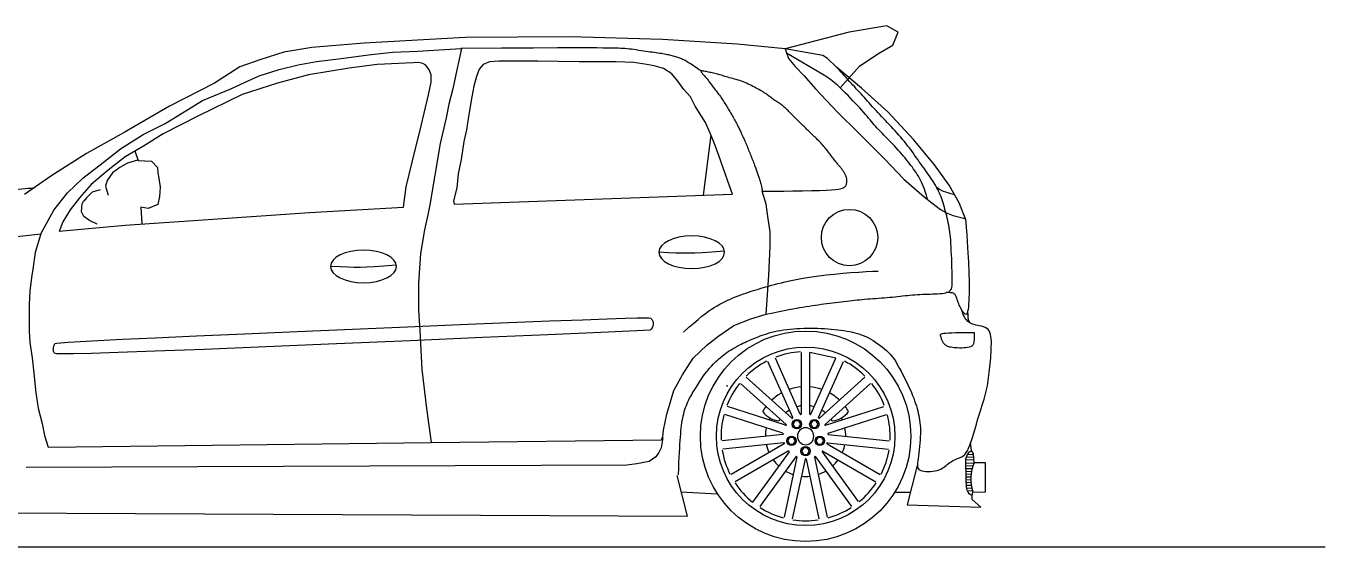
# Model space of a CAD drawing. Header units: millimetres. Extents: x 28710 to 33662, y 6721 to 8044.
# Drawn here: x 30364 to 33662, y 6721 to 8044 of the extents above; entities that cross this region are included whole.
import ezdxf

# ---------------------------------------------------------------- set-up
doc = ezdxf.new("R2010")
doc.units = ezdxf.units.MM
doc.layers.add('206', color=7, linetype='Continuous')

msp = doc.modelspace()

# ---------------------------------------------------------------- linework, layer by layer
for p, q in [((32454, 8028.6), (32291.3, 7986.3)), ((32549.3, 8044.1), (32454, 8028.6)), ((32578.2, 8028.6), (32549.3, 8044.1)), ((32564.9, 7995.4), (32578.2, 8028.6)), ((32527.2, 7973.2), (32564.9, 7995.4)), ((32564.9, 7995.4), (32564.9, 7995.4)), ((32480.6, 7942.2), (32527.2, 7973.2)), ((32431.5, 7887), (32480.6, 7942.2)), ((32626.8, 6928.3), (32601.3, 6828)), ((32750.4, 6942.3), (32770.9, 6943.1)), ((32750.5, 6934.3), (32771.7, 6935.2)), ((32750.6, 6927.3), (32768.8, 6928)), ((32751.8, 6949.4), (32770.2, 6950.1)), ((32754.3, 6956.5), (32769.5, 6957.2)), ((32800, 6935.2), (32771.7, 6935.2)), ((32800, 6860.9), (32800, 6935.2)), ((32043.9, 6799.9), (32017.6, 6902.4)), ((32750.7, 6920.2), (32766.6, 6920.9)), ((32750.8, 6913.2), (32764.9, 6913.8)), ((32750.9, 6906.1), (32763.7, 6906.7)), ((32751.1, 6899.1), (32763, 6899.6)), ((32569.8, 6860.4), (32609.6, 6860.7)), ((32751.2, 6892.1), (32762.9, 6892.5)), ((32751.5, 6885), (32763.2, 6885.5)), ((32751.8, 6878), (32764, 6878.5)), ((32752.5, 6871), (32765.3, 6871.5)), ((32754.5, 6864), (32769.1, 6864.6)), ((32768.2, 6860.8), (32800, 6860.9)), ((32601.3, 6828), (32788.5, 6822.2)), ((32788.5, 6822.2), (32766.2, 6841.6)), ((30276.6, 6807.7), (32043.9, 6799.9))]:
    msp.add_line(p, q)
at = {"color": 7}
for p, q in [((32310.6, 7050.1), (32247.3, 7192.1)), ((32330, 7058.8), (32266.8, 7200.7)), ((32332.8, 7059.3), (32332.8, 7214.8)), ((32354.1, 7059.3), (32354.1, 7214.8)), ((32420.1, 7200.7), (32354.1, 7214.8)), ((32356.8, 7058.8), (32420.1, 7200.7)), ((32376.3, 7050.1), (32439.5, 7192.1)), ((32294, 7032.6), (32178.5, 7136.6)), ((32308.3, 7048.4), (32192.8, 7152.4)), ((32378.6, 7048.4), (32494.1, 7152.4)), ((32392.9, 7032.6), (32508.3, 7136.6)), ((32292.6, 7030.2), (32144.8, 7078.2)), ((32394.3, 7030.2), (32542.1, 7078.2)), ((32286, 7009.9), (32138.2, 7057.9)), ((32400.8, 7009.9), (32548.7, 7057.9)), ((32436.6, 7043.9), (32434.2, 7048.7)), ((32285.7, 7007.1), (32131.2, 6990.9)), ((32401.1, 7007.1), (32555.7, 6990.9)), ((32288, 6985.9), (32133.4, 6969.7)), ((32288.8, 6983.2), (32154.2, 6905.5)), ((32299.5, 6964.8), (32164.9, 6887.1)), ((32301.4, 6962.7), (32208.8, 6835.2)), ((32385.5, 6962.7), (32476.9, 6837)), ((32387.4, 6964.8), (32522, 6887.1)), ((32398, 6983.2), (32532.6, 6905.5)), ((32398.9, 6985.9), (32553.5, 6969.7)), ((32318.6, 6950.2), (32227.3, 6824.4)), ((32321.2, 6949), (32288.9, 6797)), ((32342, 6944.6), (32309.7, 6792.6)), ((32344.8, 6944.6), (32377.2, 6792.6)), ((32365.7, 6949), (32398, 6797)), ((32368.3, 6950.2), (32459.6, 6824.4)), ((33662.2, 6721.2), (28710.2, 6721.2))]:
    msp.add_line(p, q, dxfattribs=at)
for points in [[(32291.2, 7986.4), (32170, 7998.3), (31980, 8009.9), (31745.9, 8016.9), (31479.4, 8014.5), (31222.2, 8000.6), (31090.1, 7989.1), (31018.3, 7977.5), (30960.4, 7959), (30907.1, 7940.4), (30842.2, 7898.7), (30728.7, 7840.8), (30612.8, 7773.7), (30517.8, 7720.4), (30427.4, 7662.5), (30360.2, 7616.1)], [(30218.9, 7495.7), (30401.9, 7516.5), (30434.4, 7576.8), (30469.1, 7620.8), (30508.5, 7657.8), (30559.5, 7697.2), (30603.5, 7732), (30661.5, 7769), (30717.1, 7796.8), (30758.8, 7822.3), (30812.1, 7854.7), (30883.9, 7884.8), (30918.7, 7901), (30955.7, 7917.3), (31006.7, 7933.5), (31055.4, 7945.1), (31101.7, 7954.3), (31164.3, 7961.3), (31233.8, 7970.5), (31294.1, 7977.5), (31358.9, 7979.8), (31467.8, 7986.8)], [(31469.4, 7986.8), (31458.2, 7932.8), (31447.9, 7884.8), (31437.6, 7845.4), (31430.8, 7811.1), (31415.3, 7746), (31389.6, 7590), (31384.5, 7564.3), (31375.9, 7526.6), (31365.6, 7466.7), (31360.5, 7391.2), (31360.5, 7322.7), (31363.9, 7271.3), (31369.1, 7171.9), (31381.1, 7072.5), (31393.1, 6986.8), (31977.7, 6993.7), (31981.1, 7002.2), (31982.8, 7017.7), (31991.4, 7058.8), (32008.5, 7118.8), (32030.8, 7158.2), (32058.3, 7201), (32092.5, 7233.6), (32123.4, 7257.6), (32161.1, 7283.3), (32204, 7300.4), (32243.4, 7312.4), (32250.3, 7411.8), (32253.7, 7483.8), (32253.7, 7521.5), (32248.6, 7554.1), (32243.4, 7591.8), (32233.1, 7624.3)], [(32078.3, 7929.6), (32076.2, 7931.1), (32073.3, 7933), (32069.9, 7935.3), (32066.2, 7937.9), (32062.1, 7940.6), (32058, 7943.4), (32053.9, 7946.1), (32050, 7948.6), (32046.4, 7950.9), (32043.1, 7952.9), (32040.1, 7954.7), (32037.2, 7956.3), (32034.5, 7957.8), (32031.9, 7959.1), (32029.4, 7960.3), (32026.8, 7961.4), (32024.2, 7962.4), (32021.6, 7963.4), (32018.9, 7964.3), (32016.1, 7965.2), (32013.3, 7966.1), (32010.4, 7966.9), (32007.5, 7967.7), (32004.5, 7968.5), (32001.5, 7969.2), (31998.4, 7969.9), (31995.2, 7970.6), (31991.9, 7971.3), (31988.5, 7972), (31984.9, 7972.6), (31981.1, 7973.3), (31977.1, 7973.9), (31972.9, 7974.6), (31968.5, 7975.2), (31963.9, 7975.9), (31959.1, 7976.6), (31954.1, 7977.3), (31948.8, 7978), (31943.4, 7978.8), (31937.7, 7979.6), (31931.8, 7980.5), (31925.8, 7981.4), (31919.6, 7982.3), (31913.5, 7983.2), (31907.4, 7984.1), (31901.4, 7984.9), (31895.6, 7985.6), (31890, 7986.2), (31884.6, 7986.7), (31879.4, 7987), (31874, 7987.3), (31868.4, 7987.5), (31862.2, 7987.7), (31855.4, 7987.8), (31847.7, 7987.9), (31839, 7988.1), (31828.4, 7988.2), (31813.7, 7988.4), (31791.6, 7988.5), (31759.3, 7988.5), (31713.8, 7988.4), (31652.1, 7988.1), (31571.1, 7987.6), (31467.8, 7986.8)], [(32291.2, 7986.4), (32300, 7961.9), (32317.1, 7941.4), (32339.4, 7917.4), (32368.6, 7884.8), (32396, 7855.7), (32425.1, 7824.8), (32476.6, 7773.4), (32543.4, 7706.6), (32593.2, 7655.2), (32644.6, 7610.6), (32663.5, 7595.2), (32685.7, 7578), (32701.2, 7569.5), (32718.3, 7562.6), (32744, 7555.8), (32749.2, 7554.1), (32733.7, 7595.2), (32708, 7639.7), (32670.3, 7691.2), (32617.2, 7756.3), (32552, 7826.5), (32485.2, 7886.5), (32421.7, 7939.6), (32399.4, 7961.9), (32387.4, 7968.8), (32291.3, 7986.3)], [(32291.3, 7986.3), (32300, 7961.9), (32317.1, 7941.4), (32339.4, 7917.4), (32368.6, 7884.8), (32396, 7855.7), (32425.1, 7824.8), (32476.6, 7773.4), (32543.4, 7706.6), (32593.2, 7655.2), (32644.6, 7610.6), (32663.5, 7595.2), (32685.7, 7578), (32699.6, 7570.4)], [(32421.7, 7939.6), (32399.4, 7961.9), (32387.4, 7968.8), (32291.3, 7986.3)], [(30448, 7523.5), (30616.1, 7538.4), (30850.6, 7554.7), (31083.8, 7570.9), (31322.4, 7584.5), (31329.2, 7636), (31344.1, 7698.3), (31367.1, 7790.4), (31386.1, 7869), (31392.9, 7901.6), (31392.9, 7920.5), (31387.4, 7932.7), (31379.3, 7944.9), (31371.2, 7949), (31361.7, 7951.7), (31346.8, 7950.3), (31256, 7946.3), (31184.1, 7936.8), (31081.1, 7920.5), (31002.5, 7898.8), (30913, 7870.4), (30801.8, 7816.2), (30712.4, 7770.1), (30662.2, 7738.9), (30616.1, 7711.8), (30572.7, 7678), (30529.4, 7641.4), (30499.5, 7607.5), (30476.5, 7577.7), (30457.5, 7546.5), (30448, 7522.1)], [(32653.1, 7603.6), (32652.5, 7605.9), (32651.5, 7609.2), (32650.3, 7613.5), (32648.7, 7618.6), (32646.9, 7624.1), (32644.9, 7630), (32642.7, 7636), (32640.4, 7641.8), (32637.9, 7647.3), (32635.3, 7652.6), (32632.7, 7657.7), (32629.9, 7662.5), (32627, 7667.2), (32624, 7671.8), (32620.9, 7676.4), (32617.7, 7680.9), (32614.4, 7685.5), (32611, 7690.1), (32607.5, 7694.7), (32603.8, 7699.4), (32600, 7704.2), (32596, 7709), (32591.9, 7713.9), (32587.6, 7719), (32583.1, 7724.1), (32578.4, 7729.2), (32573.7, 7734.4), (32568.9, 7739.5), (32564.2, 7744.6), (32559.5, 7749.5), (32554.9, 7754.2), (32550.5, 7758.8), (32546.3, 7763.1), (32542.4, 7767.1), (32538.6, 7771), (32534.9, 7774.8), (32531.3, 7778.5), (32527.9, 7782.2), (32524.5, 7785.8), (32521.1, 7789.6), (32517.7, 7793.4), (32514.3, 7797.3), (32510.8, 7801.4), (32507.2, 7805.7), (32503.4, 7810.1), (32499.4, 7814.8), (32495.1, 7819.7), (32490.6, 7824.9), (32485.8, 7830.3), (32480.7, 7836), (32475.3, 7842), (32469.6, 7848.1), (32463.7, 7854.4), (32457.6, 7860.8), (32451.3, 7867.3), (32444.9, 7873.8), (32438.3, 7880.4), (32431.5, 7887), (32424.2, 7893.6), (32416.3, 7900.3), (32407.6, 7907), (32398.1, 7913.8), (32387.5, 7920.7), (32295.3, 7975)], [(32653.1, 7603.6), (32652.5, 7605.9), (32651.5, 7609.2), (32650.3, 7613.5), (32648.7, 7618.6), (32646.9, 7624.1), (32644.9, 7630), (32642.7, 7636), (32640.4, 7641.8), (32637.9, 7647.3), (32635.3, 7652.6), (32632.7, 7657.7), (32629.9, 7662.5), (32627, 7667.2), (32624, 7671.8), (32620.9, 7676.4), (32617.7, 7680.9), (32614.4, 7685.5), (32611, 7690.1), (32607.5, 7694.7), (32603.8, 7699.4), (32600, 7704.2), (32596, 7709), (32591.9, 7713.9), (32587.6, 7719), (32583.1, 7724.1), (32578.4, 7729.2), (32573.7, 7734.4), (32568.9, 7739.5), (32564.2, 7744.6), (32559.5, 7749.5), (32554.9, 7754.2), (32550.5, 7758.8), (32546.3, 7763.1), (32542.4, 7767.1), (32538.6, 7771), (32534.9, 7774.8), (32531.3, 7778.5), (32527.9, 7782.2), (32524.5, 7785.8), (32521.1, 7789.6), (32517.7, 7793.4), (32514.3, 7797.3), (32510.8, 7801.4), (32507.2, 7805.7), (32503.4, 7810.1), (32499.4, 7814.8), (32495.1, 7819.7), (32490.6, 7824.9), (32485.8, 7830.3), (32480.7, 7836), (32475.3, 7842), (32469.6, 7848.1), (32463.7, 7854.4), (32457.6, 7860.8), (32451.3, 7867.3), (32444.9, 7873.8), (32438.3, 7880.4), (32431.5, 7887), (32424.2, 7893.6), (32416.3, 7900.3), (32407.6, 7907), (32398.1, 7913.8), (32387.5, 7920.7), (32295.3, 7975)], [(32233.1, 7624.3), (32237.9, 7624.3), (32249.6, 7624.5), (32266.9, 7624.7), (32288, 7624.9), (32311.4, 7625.3), (32335.5, 7625.7), (32358.6, 7626.2), (32379.1, 7626.7), (32395.9, 7627.4), (32409, 7628), (32419, 7628.8), (32426.3, 7629.5), (32431.4, 7630.4), (32434.9, 7631.2), (32437.2, 7632), (32438.9, 7632.9), (32440.3, 7633.7), (32441.6, 7634.6), (32442.7, 7635.5), (32443.7, 7636.5), (32444.6, 7637.5), (32445.3, 7638.6), (32446, 7639.8), (32446.6, 7641.2), (32447.1, 7642.6), (32447.5, 7644.2), (32447.8, 7645.8), (32448, 7647.6), (32448.2, 7649.3), (32448.2, 7651.1), (32448.2, 7652.9), (32448, 7654.6), (32447.7, 7656.3), (32447.4, 7657.9), (32446.9, 7659.5), (32446.4, 7661.1), (32445.8, 7662.6), (32445.2, 7664.2), (32444.5, 7665.7), (32443.7, 7667.2), (32443, 7668.7), (32442.2, 7670.2), (32441.3, 7671.7), (32440.4, 7673.2), (32439.5, 7674.7), (32438.5, 7676.3), (32437.4, 7677.9), (32436.3, 7679.4), (32435.1, 7681.1), (32433.8, 7682.7), (32432.4, 7684.4), (32431, 7686.1), (32429.5, 7687.9), (32428, 7689.7), (32426.5, 7691.5), (32424.9, 7693.4), (32423.2, 7695.4), (32421.6, 7697.4), (32419.9, 7699.5), (32418.2, 7701.6), (32416.5, 7703.8), (32414.7, 7706.1), (32413, 7708.4), (32411.1, 7710.9), (32409.3, 7713.4), (32407.4, 7715.9), (32405.5, 7718.6), (32403.5, 7721.3), (32401.5, 7724), (32399.4, 7726.8), (32397.2, 7729.7), (32394.9, 7732.6), (32392.5, 7735.5), (32390, 7738.4), (32387.4, 7741.3), (32384.8, 7744.2), (32382.1, 7747.1), (32379.4, 7749.9), (32376.7, 7752.7), (32374, 7755.4), (32371.3, 7758.1), (32368.7, 7760.6), (32366.1, 7763.1), (32363.5, 7765.6), (32360.9, 7768), (32358.4, 7770.4), (32355.9, 7772.8), (32353.4, 7775.1), (32351, 7777.5), (32348.5, 7779.8), (32346.1, 7782.2), (32343.7, 7784.6), (32341.3, 7787), (32338.9, 7789.4), (32336.5, 7791.8), (32334, 7794.3), (32331.5, 7796.7), (32329, 7799.2), (32326.5, 7801.8), (32324, 7804.3), (32321.4, 7806.8), (32318.9, 7809.4), (32316.3, 7812), (32313.7, 7814.5), (32311.1, 7817.1), (32308.6, 7819.7), (32306.1, 7822.2), (32303.6, 7824.6), (32301.1, 7827.1), (32298.8, 7829.4), (32296.5, 7831.6), (32294.3, 7833.7), (32292.2, 7835.7), (32290.2, 7837.5), (32288.2, 7839.2), (32286.3, 7840.9), (32284.4, 7842.5), (32282.5, 7844), (32280.6, 7845.4), (32278.6, 7846.8), (32276.5, 7848.2), (32274.4, 7849.6), (32272.2, 7850.9), (32269.9, 7852.3), (32267.7, 7853.7), (32265.4, 7855.2), (32263.1, 7856.7), (32260.8, 7858.2), (32258.6, 7859.9), (32256.4, 7861.6), (32254.1, 7863.4), (32251.8, 7865.2), (32249.4, 7867.1), (32246.9, 7869), (32244.2, 7870.9), (32241.4, 7872.8), (32238.4, 7874.7), (32235.3, 7876.7), (32232, 7878.6), (32228.5, 7880.6), (32225, 7882.5), (32221.3, 7884.5), (32217.5, 7886.5), (32213.7, 7888.5), (32209.8, 7890.6), (32205.9, 7892.6), (32201.9, 7894.7), (32197.8, 7896.7), (32193.7, 7898.6), (32189.5, 7900.5), (32185.2, 7902.3), (32180.8, 7903.9), (32176.4, 7905.5), (32171.9, 7906.9), (32167.5, 7908.2), (32163, 7909.5), (32158.6, 7910.7), (32154.4, 7911.8), (32150.2, 7912.9), (32146.3, 7913.9), (32142.5, 7915), (32138.9, 7916.1), (32135.5, 7917.1), (32132.2, 7918.2), (32129, 7919.2), (32125.8, 7920.1), (32122.6, 7921.1), (32119.4, 7921.9), (32116.2, 7922.8), (32112.9, 7923.6), (32109.6, 7924.3), (32106.3, 7925), (32103.1, 7925.7), (32099.9, 7926.4), (32096.7, 7927), (32093.7, 7927.7), (32090.8, 7928.3), (32088, 7928.9), (32085.4, 7929.4), (32083.2, 7929.8), (32081.2, 7930), (32079.7, 7930.1), (32078.6, 7929.9), (32078, 7929.4), (32077.9, 7928.6), (32078.4, 7927.5), (32079.2, 7926.2), (32080.4, 7924.7), (32081.8, 7923), (32083.4, 7921.2), (32085.1, 7919.3), (32086.8, 7917.4), (32088.5, 7915.4), (32090.2, 7913.5), (32091.8, 7911.6), (32093.4, 7909.6), (32094.9, 7907.6), (32096.5, 7905.6), (32098.1, 7903.5), (32099.7, 7901.4), (32101.3, 7899.2), (32103, 7897), (32104.7, 7894.7), (32106.4, 7892.3), (32108.2, 7889.9), (32110.1, 7887.4), (32112, 7884.9), (32114, 7882.2), (32116.1, 7879.5), (32118.2, 7876.7), (32120.4, 7873.9), (32122.6, 7871), (32124.7, 7868.1), (32126.9, 7865.1), (32129.1, 7862.1), (32131.1, 7859.1), (32133.1, 7856.1), (32135, 7853.1), (32136.9, 7850.1), (32138.7, 7847.1), (32140.5, 7844.2), (32142.3, 7841.2), (32144, 7838.3), (32145.7, 7835.4), (32147.4, 7832.5), (32149.1, 7829.7), (32150.8, 7826.8), (32152.6, 7823.9), (32154.3, 7821.1), (32156, 7818.2), (32157.7, 7815.2), (32159.4, 7812.3), (32161.1, 7809.2), (32162.8, 7806.2), (32164.5, 7803.1), (32166.2, 7800.1), (32167.8, 7797), (32169.3, 7794), (32170.8, 7791.1), (32172.3, 7788.3), (32173.6, 7785.5), (32174.9, 7782.9), (32176.2, 7780.3), (32177.4, 7777.7), (32178.6, 7775.1), (32179.8, 7772.5), (32181, 7769.9), (32182.3, 7767.1), (32183.6, 7764.3), (32184.9, 7761.4), (32186.3, 7758.3), (32187.7, 7755.2), (32189.2, 7752.1), (32190.6, 7748.9), (32192, 7745.6), (32193.4, 7742.3), (32194.8, 7738.9), (32196.2, 7735.6), (32197.5, 7732.2), (32198.8, 7728.8), (32200.2, 7725.3), (32201.5, 7721.9), (32202.9, 7718.4), (32204.3, 7714.9), (32205.7, 7711.3), (32207.1, 7707.8), (32208.5, 7704.2), (32209.9, 7700.8), (32211.2, 7697.3), (32212.5, 7694), (32213.7, 7690.8), (32214.8, 7687.7), (32215.9, 7684.8), (32216.8, 7682), (32217.7, 7679.4), (32218.5, 7676.8), (32219.3, 7674.3), (32220.1, 7671.9), (32220.9, 7669.5), (32221.7, 7667.2), (32222.6, 7664.8), (32223.5, 7662.4), (32224.5, 7660), (32225.4, 7657.5), (32226.4, 7654.9), (32227.3, 7652.2), (32228.3, 7649.3), (32229.1, 7646.3), (32230, 7643.1), (32230.7, 7639.9), (32231.4, 7636.6), (32232, 7633.5), (32232.5, 7630.6), (32232.8, 7628), (32233.1, 7625.9), (32233.1, 7624.3)], [(32243.4, 7312.4), (32260.8, 7316), (32276, 7319.1), (32289.2, 7321.7), (32300.7, 7324), (32310.9, 7326), (32320.1, 7327.7), (32328.5, 7329.2), (32336.6, 7330.6), (32344.4, 7331.9), (32352.2, 7333.1), (32359.9, 7334.3), (32367.5, 7335.4), (32375.1, 7336.5), (32382.6, 7337.6), (32390, 7338.6), (32397.4, 7339.6), (32404.8, 7340.5), (32412.1, 7341.4), (32419.4, 7342.3), (32426.6, 7343.2), (32433.8, 7344), (32440.8, 7344.9), (32447.8, 7345.6), (32454.6, 7346.4), (32461.3, 7347.1), (32467.9, 7347.9), (32474.4, 7348.5), (32480.9, 7349.2), (32487.4, 7349.8), (32494, 7350.4), (32500.7, 7351), (32507.4, 7351.5), (32514.4, 7352.1), (32521.4, 7352.6), (32528.5, 7353.1), (32535.7, 7353.6), (32542.8, 7354.1), (32549.9, 7354.6), (32556.9, 7355.2), (32563.7, 7355.8), (32570.4, 7356.5), (32576.9, 7357.2), (32583.3, 7357.9), (32589.6, 7358.7), (32595.8, 7359.4), (32602.1, 7360), (32608.3, 7360.7), (32614.6, 7361.3), (32621, 7361.8), (32627.4, 7362.2), (32633.8, 7362.5), (32640.3, 7362.9), (32646.8, 7363.1), (32653.3, 7363.4), (32659.7, 7363.6), (32666, 7363.8), (32672.3, 7364.1), (32678.4, 7364.3), (32684.3, 7364.7), (32689.8, 7365.2), (32695, 7365.9), (32699.6, 7366.8), (32703.7, 7368), (32707.2, 7369.5), (32709.9, 7371.5), (32712, 7373.9), (32713.6, 7376.8), (32714.7, 7380.5), (32715.3, 7384.9), (32715.7, 7390.2), (32715.8, 7396.5), (32715.7, 7403.8), (32715.6, 7412.3), (32715.4, 7421.7), (32715.1, 7431.8), (32714.7, 7442.2), (32714.3, 7452.9), (32713.9, 7463.4), (32713.4, 7473.6), (32712.9, 7483.2), (32712.3, 7492), (32711.8, 7500.1), (32711.1, 7507.5), (32710.4, 7514.4), (32709.7, 7520.8), (32708.8, 7526.9), (32707.9, 7532.8), (32706.9, 7538.6), (32705.8, 7544.4), (32704.5, 7550.2), (32703.2, 7555.9), (32701.9, 7561.7), (32700.4, 7567.3), (32698.9, 7573), (32697.3, 7578.5), (32695.7, 7584), (32694.1, 7589.5), (32692.5, 7594.8), (32690.8, 7600), (32689, 7605.2), (32687.2, 7610.2), (32685.3, 7615.1), (32683.3, 7619.9), (32681.2, 7624.6), (32679, 7629.1), (32676.7, 7633.6), (32674.2, 7638), (32671.7, 7642.3), (32669, 7646.6), (32666.3, 7650.9), (32663.4, 7655.3), (32660.3, 7659.7), (32657.1, 7664.3), (32653.8, 7669), (32650.4, 7673.7), (32646.9, 7678.6), (32643.3, 7683.6), (32639.6, 7688.8), (32635.9, 7694), (32632, 7699.4), (32628.1, 7705), (32624.2, 7710.6), (32620.2, 7716.3), (32616.1, 7722.1), (32611.9, 7727.9), (32607.7, 7733.7), (32603.3, 7739.4), (32598.9, 7745.1), (32594.3, 7750.8), (32589.7, 7756.3), (32585, 7761.8), (32580.2, 7767.3), (32575.3, 7772.7), (32570.4, 7778), (32565.5, 7783.3), (32560.6, 7788.6), (32555.7, 7793.8), (32550.7, 7799), (32545.9, 7804.2), (32541, 7809.3), (32536.2, 7814.4), (32531.5, 7819.4), (32526.9, 7824.4), (32522.3, 7829.4), (32517.9, 7834.3), (32513.5, 7839.1), (32509.2, 7843.9), (32505, 7848.7), (32500.9, 7853.4), (32496.7, 7858), (32492.7, 7862.6), (32488.6, 7867.1), (32484.5, 7871.6), (32480.4, 7876), (32476.3, 7880.5), (32472.2, 7884.9), (32468, 7889.4), (32463.7, 7894), (32459.4, 7898.7), (32455, 7903.5), (32450.5, 7908.4), (32446.1, 7913.4), (32441.7, 7918.2), (32437.6, 7922.8), (32433.8, 7927.1), (32430.5, 7930.9), (32427.7, 7934), (32425.6, 7936.4)], [(32699.6, 7570.4), (32698.9, 7573), (32697.3, 7578.5), (32695.7, 7584), (32694.1, 7589.5), (32692.5, 7594.8), (32690.8, 7600), (32689, 7605.2), (32687.2, 7610.2), (32685.3, 7615.1), (32683.3, 7619.9), (32681.2, 7624.6), (32679, 7629.1), (32676.7, 7633.6), (32674.2, 7638), (32671.7, 7642.3), (32669, 7646.6), (32666.3, 7650.9), (32663.4, 7655.3), (32660.3, 7659.7), (32657.1, 7664.3), (32653.8, 7669), (32650.4, 7673.7), (32646.9, 7678.6), (32643.3, 7683.6), (32639.6, 7688.8), (32635.9, 7694), (32632, 7699.4), (32628.1, 7705), (32624.2, 7710.6), (32620.2, 7716.3), (32616.1, 7722.1), (32611.9, 7727.9), (32607.7, 7733.7), (32603.3, 7739.4), (32598.9, 7745.1), (32594.3, 7750.8), (32589.7, 7756.3), (32585, 7761.8), (32580.2, 7767.3), (32575.3, 7772.7), (32570.4, 7778), (32565.5, 7783.3), (32560.6, 7788.6), (32555.7, 7793.8), (32550.7, 7799), (32545.9, 7804.2), (32541, 7809.3), (32536.2, 7814.4), (32531.5, 7819.4), (32526.9, 7824.4), (32522.3, 7829.4), (32517.9, 7834.3), (32513.5, 7839.1), (32509.2, 7843.9), (32505, 7848.7), (32500.9, 7853.4), (32496.7, 7858), (32492.7, 7862.6), (32488.6, 7867.1), (32484.5, 7871.6), (32480.4, 7876), (32476.3, 7880.5), (32472.2, 7884.9), (32468, 7889.4), (32463.7, 7894), (32459.4, 7898.7), (32455, 7903.5), (32450.5, 7908.4), (32446.1, 7913.4), (32441.7, 7918.2), (32437.6, 7922.8), (32433.8, 7927.1), (32430.5, 7930.9), (32427.7, 7934), (32421.7, 7939.6)], [(32084.4, 7614.8), (32103.3, 7766.5)], [(30640.5, 7726.8), (30648.7, 7702.4), (30682.5, 7701), (30697.5, 7684.7), (30698.8, 7671.2), (30701.5, 7657.6), (30704.2, 7634.6), (30702.9, 7611.6), (30698.8, 7591.2), (30674.4, 7580.4), (30655.4, 7584.5), (30658.1, 7542.5)], [(30647.3, 7703.7), (30621.5, 7695.6), (30602.6, 7684.7), (30583.6, 7671.2), (30570, 7652.2), (30566, 7637.3), (30572.7, 7614.3)], [(30192.6, 7585.4), (30224.7, 7598.2), (30245.2, 7605.9), (30262.9, 7612), (30278.3, 7616.7), (30291.7, 7620.3), (30303.7, 7623.1), (30314.5, 7625.1), (30324.8, 7626.8), (30334.8, 7628.2), (30344.5, 7629.5), (30353.6, 7630.5), (30362.1, 7631.4), (30369.6, 7632.1), (30376.1, 7632.5), (30381.3, 7632.8), (30384.5, 7632.9)], [(30552.4, 7627.8), (30532.1, 7622.4), (30517.2, 7607.5), (30510.4, 7599.4)], [(32722.1, 7615.3), (32722.1, 7615.3), (32712.5, 7618.2), (32705.6, 7620.3), (32699.4, 7622.2), (32693.8, 7624.2), (32688.6, 7626.4), (32683.6, 7629), (32678.8, 7632), (32676.6, 7633.7)], [(30544.3, 7541.1), (30525.3, 7550.6), (30510.4, 7560.1), (30505, 7572.3), (30506.3, 7592.6), (30510.4, 7600.7)], [(32749.2, 7554.1), (32750.9, 7532.8), (32752.4, 7513.8), (32753.7, 7496.8), (32754.7, 7481.7), (32755.5, 7468.2), (32756.2, 7456.2), (32756.7, 7445.3), (32757.2, 7435.4), (32757.6, 7426.3), (32757.9, 7417.7), (32758.2, 7409.7), (32758.4, 7402), (32758.6, 7394.4), (32758.7, 7386.9), (32758.7, 7379.2), (32758.6, 7371.3), (32758.5, 7362.9), (32758.2, 7354.5), (32757.8, 7346.1), (32757.3, 7338.1), (32756.6, 7330.7), (32755.8, 7324.2), (32754.7, 7318.9), (32753.5, 7315), (32752, 7312.7), (32750.3, 7311.9), (32748.4, 7312.3), (32746.5, 7313.7), (32744.5, 7316), (32742.5, 7318.9), (32740.5, 7322.1), (32738.6, 7325.6), (32736.9, 7329), (32735.2, 7332.3), (32733.7, 7335.5), (32732.4, 7338.7), (32731.1, 7341.7), (32730, 7344.7), (32728.9, 7347.5), (32728, 7350.1), (32727.2, 7352.6), (32726.5, 7354.9), (32725.7, 7357.1), (32724.9, 7359), (32724, 7360.8), (32723, 7362.3), (32721.7, 7363.6), (32720.2, 7364.7), (32718.4, 7365.5), (32716.3, 7366.2), (32714, 7366.6), (32711.6, 7366.9), (32709, 7367.1), (32706.4, 7367.2), (32703.8, 7367.3), (32701.2, 7367.3)], [(30401.8, 7516.5), (30387.4, 7469.2), (30381.6, 7426.5), (30377.7, 7405.2), (30373.8, 7370.4), (30371.9, 7337.4), (30371.9, 7302.5), (30371.9, 7269.6), (30373.8, 7240.5), (30379.6, 7201.8), (30383.5, 7163), (30389.3, 7112.6), (30395.1, 7073.9), (30404.8, 7035.1), (30410.6, 7004.1), (30420.3, 6975.1), (31393.1, 6986.8)], [(32136.4, 7472.6), (32105.6, 7470.2), (32081.6, 7468.5), (32062.4, 7467.4), (32046.1, 7466.9), (32030.7, 7466.9), (32014.3, 7467.4), (31994.9, 7468.3), (31970.7, 7469.7)], [(31303.2, 7436.6), (31272.4, 7434.2), (31248.4, 7432.5), (31229.2, 7431.4), (31212.8, 7430.9), (31197.5, 7430.9), (31181.1, 7431.4), (31161.7, 7432.3), (31137.5, 7433.7)], [(32033, 7266.9), (32047.1, 7279.3), (32059.4, 7289.9), (32070.4, 7299.1), (32080.1, 7307), (32088.9, 7313.8), (32096.9, 7319.7), (32104.3, 7324.9), (32111.5, 7329.5), (32118.5, 7333.7), (32125.4, 7337.7), (32132.2, 7341.3), (32139, 7344.7), (32145.7, 7347.9), (32152.3, 7350.9), (32159, 7353.7), (32165.6, 7356.4), (32172.3, 7358.9), (32178.9, 7361.4), (32185.5, 7363.8), (32192, 7366.1), (32198.5, 7368.3), (32204.9, 7370.4), (32211.3, 7372.4), (32217.6, 7374.4), (32223.7, 7376.3), (32229.9, 7378.2), (32236.2, 7380), (32242.7, 7381.9), (32249.5, 7383.7), (32256.7, 7385.7), (32264.4, 7387.7), (32272.8, 7389.9), (32281.9, 7392.1), (32291.8, 7394.5), (32302.8, 7397), (32314.8, 7399.5), (32328.1, 7402.1), (32342.7, 7404.6), (32358.9, 7407.1), (32376.7, 7409.6), (32396.1, 7411.9), (32416.6, 7414.2), (32437.7, 7416.2), (32458.6, 7418), (32478.7, 7419.4), (32497.4, 7420.6), (32514.1, 7421.3), (32528, 7421.5)], [(32020.5, 6904.5), (32021.2, 6921), (32021.8, 6935.9), (32022.5, 6949.4), (32023.1, 6961.5), (32023.8, 6972.5), (32024.4, 6982.5), (32025, 6991.7), (32025.7, 7000.2), (32026.3, 7008.2), (32027, 7015.8), (32027.7, 7022.9), (32028.5, 7029.6), (32029.3, 7036.1), (32030.3, 7042.2), (32031.3, 7048.2), (32032.5, 7053.9), (32033.9, 7059.5), (32035.4, 7065), (32037.1, 7070.3), (32038.8, 7075.5), (32040.7, 7080.5), (32042.7, 7085.3), (32044.7, 7090), (32046.8, 7094.5), (32049, 7098.8), (32051.2, 7102.9), (32053.5, 7107), (32055.8, 7110.9), (32058.1, 7114.8), (32060.5, 7118.7), (32063, 7122.5), (32065.4, 7126.5), (32067.9, 7130.5), (32070.4, 7134.5), (32072.9, 7138.6), (32075.5, 7142.8), (32078.2, 7146.9), (32080.9, 7151), (32083.7, 7155), (32086.5, 7159), (32089.5, 7163), (32092.5, 7166.8), (32095.6, 7170.6), (32098.8, 7174.3), (32102, 7178), (32105.4, 7181.6), (32108.8, 7185.2), (32112.3, 7188.7), (32115.8, 7192.3), (32119.5, 7195.8), (32123.3, 7199.2), (32127.2, 7202.6), (32131.3, 7206), (32135.5, 7209.3), (32139.9, 7212.6), (32144.6, 7215.9), (32149.4, 7219.1), (32154.3, 7222.2), (32159.4, 7225.2), (32164.5, 7228.1), (32169.6, 7230.9), (32174.6, 7233.6), (32179.6, 7236.1), (32184.3, 7238.4), (32188.8, 7240.6), (32193.1, 7242.6), (32197.3, 7244.5), (32201.4, 7246.3), (32205.6, 7248), (32209.7, 7249.8), (32214.1, 7251.5), (32218.6, 7253.3), (32223.3, 7255.1), (32228.3, 7257.1), (32233.5, 7259), (32239.1, 7260.9), (32245, 7262.8), (32251.1, 7264.7), (32257.7, 7266.5), (32264.6, 7268.1), (32271.8, 7269.7), (32279.4, 7271.1), (32287.3, 7272.3), (32295.4, 7273.5), (32303.8, 7274.4), (32312.3, 7275.3), (32321, 7275.9), (32329.7, 7276.4), (32338.5, 7276.8), (32347.4, 7277), (32356.2, 7277), (32365.1, 7276.9), (32373.9, 7276.7), (32382.7, 7276.3), (32391.4, 7275.9), (32400, 7275.3), (32408.5, 7274.6), (32416.9, 7273.8), (32425.1, 7272.9), (32433.1, 7271.9), (32440.8, 7270.7), (32448.3, 7269.5), (32455.5, 7268.2), (32462.3, 7266.7), (32468.8, 7265.2), (32474.9, 7263.5), (32480.8, 7261.6), (32486.6, 7259.5), (32492.2, 7257.3), (32497.8, 7254.7), (32503.4, 7251.9), (32509.2, 7248.7), (32515, 7245.2), (32520.9, 7241.5), (32526.9, 7237.4), (32532.7, 7233.2), (32538.4, 7228.8), (32543.9, 7224.3), (32549, 7219.8), (32553.7, 7215.3), (32558, 7210.8), (32561.9, 7206.3), (32565.5, 7201.7), (32568.8, 7196.9), (32572.1, 7191.9), (32575.3, 7186.5), (32578.6, 7180.7), (32582, 7174.5), (32585.7, 7167.7), (32589.5, 7160.4), (32593.4, 7152.8), (32597.3, 7145), (32601.2, 7137.1), (32605, 7129.1), (32608.7, 7121.3), (32612, 7113.6), (32615.1, 7106.3), (32617.8, 7099.2), (32620.3, 7092.4), (32622.6, 7085.8), (32624.6, 7079.5), (32626.4, 7073.2), (32628, 7067.1), (32629.5, 7061.1), (32630.8, 7055.1), (32632, 7049.1), (32633, 7043), (32633.8, 7036.8), (32634.4, 7030.4), (32634.9, 7023.7), (32635.1, 7016.6), (32635, 7009.2), (32634.7, 7001.3), (32634.3, 6993.1), (32633.6, 6984.7), (32632.8, 6976.4), (32631.9, 6968.2), (32630.9, 6960.3), (32630, 6952.9), (32629, 6946.1), (32628.2, 6940.1), (32627.5, 6934.9), (32627.2, 6930.3), (32627.2, 6926.4), (32627.9, 6923.1), (32629.2, 6920.3), (32631.3, 6918.1), (32634.3, 6916.3), (32638.3, 6914.8), (32643.2, 6913.8), (32648.7, 6913.2), (32654.5, 6913), (32660.6, 6913.1), (32666.6, 6913.6), (32672.4, 6914.5), (32677.8, 6915.7), (32682.5, 6917.2), (32686.6, 6919.1), (32690.3, 6921.2), (32693.7, 6923.4), (32696.9, 6925.8), (32699.9, 6928.3), (32702.9, 6930.7), (32706, 6933.1), (32709.4, 6935.4), (32712.8, 6937.6), (32716.4, 6939.7), (32720, 6941.6), (32723.7, 6943.4), (32727.3, 6945.1), (32730.7, 6946.6), (32734, 6948), (32737.2, 6949.2), (32740.1, 6950.5), (32742.9, 6952.1), (32745.7, 6954.2), (32748.4, 6957), (32751.2, 6960.8), (32754.1, 6965.8), (32757, 6972.1), (32760.2, 6980), (32763.4, 6989.3), (32766.8, 6999.5), (32770.2, 7010.4), (32773.6, 7021.6), (32776.9, 7033), (32780.2, 7044.1), (32783.3, 7054.6), (32786.3, 7064.3), (32789.1, 7073.3), (32791.7, 7081.6), (32794.1, 7089.3), (32796.4, 7096.6), (32798.5, 7103.6), (32800.3, 7110.4), (32802, 7117), (32803.6, 7123.7), (32804.9, 7130.4), (32806.1, 7137), (32807.2, 7143.8), (32808.2, 7150.6), (32809, 7157.5), (32809.8, 7164.5), (32810.6, 7171.6), (32811.3, 7178.8), (32812, 7186.2), (32812.7, 7193.6), (32813.3, 7201), (32813.8, 7208.3), (32814.3, 7215.6), (32814.6, 7222.8), (32814.9, 7229.9), (32815, 7236.7), (32815, 7243.3), (32814.7, 7249.6), (32814.1, 7255.5), (32813, 7260.9), (32811.5, 7265.7), (32809.4, 7270), (32806.6, 7273.6), (32803.2, 7276.4), (32799.1, 7278.7), (32794.7, 7280.4), (32790, 7281.7), (32785.1, 7282.8), (32780.3, 7283.8), (32775.6, 7284.8), (32771.2, 7285.9), (32767.2, 7287.1), (32763.7, 7288.6), (32760.6, 7290.3), (32757.8, 7292.1), (32755.4, 7294.1), (32753.2, 7296.1), (32751.4, 7298.1), (32749.7, 7300.1), (32748.3, 7302.2), (32747.1, 7304.3), (32746, 7306.5), (32744.9, 7309), (32743.8, 7311.9), (32742.6, 7315.2), (32741.3, 7318.9), (32739.8, 7323.4)], [(31948.4, 7271.4), (31914.5, 7269.9), (31823.6, 7265.9), (31688.6, 7260), (31523, 7252.9), (31339.7, 7245), (31152, 7237), (30973.2, 7229.5), (30816.3, 7223.1), (30691.6, 7218.2), (30597.7, 7214.9), (30530.3, 7212.8), (30484.8, 7211.7), (30457, 7211.6), (30442.3, 7212.1), (30436.6, 7213), (30435.2, 7214.2), (30434.7, 7215.5), (30434.3, 7216.8), (30433.9, 7218.1), (30433.6, 7219.5), (30433.4, 7220.9), (30433.3, 7222.3), (30433.3, 7223.8), (30433.4, 7225.3), (30433.6, 7226.8), (30433.9, 7228.4), (30434.2, 7229.9), (30434.7, 7231.4), (30435.2, 7232.8), (30435.8, 7234.2), (30436.4, 7235.5), (30437.1, 7236.7), (30438.3, 7237.7), (30442.4, 7238.8), (30452.4, 7240), (30471.2, 7241.4), (30501.6, 7243.3), (30546.6, 7245.6), (30609.1, 7248.7), (30692, 7252.5), (30796.7, 7257.2), (30918.9, 7262.6), (31052.8, 7268.4), (31192.6, 7274.4), (31332.4, 7280.4), (31466.4, 7286), (31588.8, 7291), (31693.8, 7295.2), (31777, 7298.4), (31839.8, 7300.7), (31885.2, 7302.1), (31916, 7302.9), (31935.2, 7303), (31945.6, 7302.7), (31950.1, 7302), (31951.6, 7301.1), (31952.5, 7300.1), (31953.3, 7299), (31954, 7297.8), (31954.7, 7296.4), (31955.2, 7295), (31955.7, 7293.5), (31956.1, 7291.9), (31956.4, 7290.3), (31956.6, 7288.5), (31956.7, 7286.6), (31956.5, 7284.6), (31955.9, 7282.4), (31954.9, 7280), (31953.4, 7277.3), (31951.2, 7274.5), (31948.4, 7271.4)], [(32754.7, 7318.9), (32755, 7312.3), (32755.3, 7307.1), (32755.7, 7303.3), (32756.1, 7300.5), (32756.5, 7298.5), (32756.9, 7297.1), (32757.4, 7296.2), (32757.8, 7295.4), (32758.3, 7294.7), (32758.7, 7293.9), (32759.1, 7293.1), (32759.6, 7292.3), (32760, 7291.6), (32760.4, 7290.9), (32760.9, 7290.3), (32761.1, 7290)], [(32771.5, 7266.1), (32771.8, 7256.3), (32771.6, 7248.3), (32770.9, 7242.1), (32769.5, 7237.3), (32767.6, 7233.8), (32765.1, 7231.3), (32762.1, 7229.5), (32758.5, 7228.3), (32754.3, 7227.4), (32749.7, 7226.8), (32744.8, 7226.5), (32739.7, 7226.4), (32734.5, 7226.4), (32729.5, 7226.6), (32724.7, 7226.9), (32720.3, 7227.3), (32716.4, 7227.8), (32712.9, 7228.3), (32709.9, 7228.9), (32707.2, 7229.5), (32704.8, 7230.3), (32702.7, 7231.2), (32700.9, 7232.2), (32699.2, 7233.3), (32697.6, 7234.5), (32696.2, 7235.9), (32694.9, 7237.4), (32693.7, 7238.9), (32692.7, 7240.5), (32691.7, 7242.2), (32690.8, 7243.9), (32690, 7245.6), (32689.3, 7247.3), (32688.7, 7249), (32688.1, 7250.7), (32687.6, 7252.3), (32687.2, 7253.9), (32686.9, 7255.4), (32686.6, 7256.8), (32686.3, 7258.1), (32686.2, 7259.4), (32686.3, 7260.5), (32686.9, 7261.5), (32688.3, 7262.4), (32690.7, 7263.2), (32694.3, 7263.9), (32699.2, 7264.5), (32705.9, 7265), (32714.3, 7265.4), (32723.9, 7265.7), (32734.1, 7265.9), (32744.3, 7266), (32753.8, 7266.1), (32761.9, 7266.1), (32768, 7266.1), (32771.5, 7266.1)], [(31980.8, 6998.3), (31976.9, 6973.1), (31971.1, 6961.5), (31963.4, 6949.9), (31945.9, 6938.2), (31914.9, 6932.4), (31889.7, 6928.6), (30364.1, 6922.7)], [(32027, 6861), (32118.8, 6856.4)]]:
    msp.add_lwpolyline(points, dxfattribs=at)
for points in [[(31451.4, 7591.7), (32157.7, 7617.5), (32145.7, 7650), (32133.7, 7684.3), (32123.4, 7715.1), (32111.4, 7747.7), (32101.1, 7771.7), (32089.1, 7799.1), (32063.4, 7840.3), (32051.4, 7864.2), (32034.3, 7883.1), (32018.8, 7903.7), (32003.4, 7922.5), (31982.8, 7936.2), (31958.8, 7943.1), (31940, 7946.5), (31907.4, 7951.6), (31862.8, 7953.4), (31768.5, 7953.4), (31663.9, 7955.1), (31564.5, 7955.1), (31540.5, 7953.4), (31525.1, 7946.5), (31514.8, 7934.5), (31507.9, 7915.7), (31501.1, 7891.7), (31495.9, 7864.2), (31487.4, 7814.5), (31482.2, 7780.3), (31475.4, 7751.1), (31468.5, 7704.9), (31461.6, 7668.9), (31458.2, 7632.9), (31449.6, 7600.3), (31451.4, 7591.7)], [(32316.2, 7024.3), (32326.3, 7024.3), (32331.3, 7033), (32326.3, 7041.7), (32316.2, 7041.7), (32311.2, 7033)], [(32360.6, 7024.3), (32370.6, 7024.3), (32375.7, 7033), (32370.6, 7041.7), (32360.6, 7041.7), (32355.6, 7033)], [(32302.5, 6982.1), (32312.6, 6982.1), (32317.6, 6990.8), (32312.6, 6999.5), (32302.5, 6999.5), (32297.5, 6990.8)], [(32374.3, 6982.1), (32384.3, 6982.1), (32389.4, 6990.8), (32384.3, 6999.5), (32374.3, 6999.5), (32369.3, 6990.8)], [(32338.4, 6956), (32348.5, 6956), (32353.5, 6964.7), (32348.5, 6973.4), (32338.4, 6973.4), (32333.4, 6964.7)]]:
    msp.add_lwpolyline(points, close=True, dxfattribs=at)
for points in [[(32766.3, 6851.4), (32758.9, 6856.1), (32756.2, 6860.4), (32753.1, 6867), (32751.9, 6875.5), (32751.2, 6891.8), (32750.4, 6945.3), (32754.3, 6956.5), (32759.3, 6963.1), (32764.7, 6966.6)], [(32771.7, 6935.2), (32769.4, 6958.1), (32764.7, 6966.6), (32762.8, 6978.7), (32762.5, 6986.7)], [(32766.2, 6841.6), (32766.3, 6851.4), (32768.2, 6861.1)]]:
    msp.add_lwpolyline(points)
for centre, radius in [((32455, 7506.9), 71.5), ((32343.4, 7002.4), 267.2), ((32343.4, 7002.4), 226.6), ((32321.3, 7033), 11.9), ((32365.6, 7033), 11.9), ((32307.6, 6990.8), 11.9), ((32379.3, 6990.8), 11.9), ((32343.4, 6964.7), 11.9)]:
    msp.add_circle(centre, radius, dxfattribs=at)
for centre, radius, start, end in [((32343.4, 7002.4), 214.7, 117.4204, 134.5796), ((32343.4, 7002.4), 214.7, 93.4204, 110.5796), ((32343.4, 7002.4), 214.7, 45.4204, 62.5796), ((32145.4, 7131.1), 2.03, 158.5796, 252), ((32343.4, 7002.4), 214.7, 141.4204, 158.5796), ((32343.4, 7002.4), 125.9, 94.8596, 109.1404), ((32343.4, 7002.4), 125.9, 70.8596, 85.1404), ((32343.4, 7002.4), 214.7, 21.4204, 38.5796), ((32343.4, 7002.4), 125.9, 118.8596, 133.1404), ((32343.4, 7002.4), 125.9, 46.8596, 61.1404), ((32343.4, 7002.4), 125.9, 142.8596, 150), ((32280.5, 7097.4), 56, 214.8058, 265.1942), ((32343.4, 7002.4), 78.1, 121.8421, 130.1579), ((32343.4, 7002.4), 78.1, 97.8421, 106.1579), ((32331.3, 7059.3), 1.43, 204, 0), ((32343.4, 7002.4), 78.1, 73.8421, 82.1579), ((32355.5, 7059.3), 1.43, 180, 336), ((32343.4, 7002.4), 78.1, 49.8421, 58.1579), ((32406.4, 7097.4), 56, 274.8058, 325.1942), ((32343.4, 7002.4), 125.9, 30, 37.1404), ((32343.4, 7002.4), 214.7, 165.4204, 182.5796), ((32343.4, 7002.4), 102, 152.9962, 156), ((32343.4, 7002.4), 78.1, 145.8421, 150), ((32293.1, 7031.5), 1.43, 252, 48), ((32309.3, 7049.5), 1.43, 228, 24), ((32377.6, 7049.5), 1.43, 156, 312), ((32393.8, 7031.5), 1.43, 132, 288), ((32343.4, 7002.4), 78.1, 30, 34.1579), ((32343.4, 7002.4), 102, 24, 27.0038), ((32343.4, 7002.4), 214.7, 357.4204, 14.5796), ((32343.4, 7002.4), 102, 168, 180), ((32285.6, 7008.5), 1.43, 276, 72), ((32401.3, 7008.5), 1.43, 108, 264), ((32343.4, 7002.4), 102, 0, 12), ((32343.4, 7002.4), 214.7, 189.4204, 206.5796), ((32343.4, 7002.4), 102, 192, 204), ((32288.1, 6984.5), 1.43, 300, 96), ((32300.2, 6963.5), 1.43, 324, 120), ((32386.7, 6963.5), 1.43, 60, 216), ((32398.8, 6984.5), 1.43, 84, 240), ((32343.4, 7002.4), 102, 336, 348), ((32343.4, 7002.4), 214.7, 333.4204, 350.5796), ((32343.4, 7002.4), 102, 216, 228), ((32319.8, 6949.3), 1.43, 348, 144), ((32343.4, 6944.3), 1.43, 12, 168), ((32367.1, 6949.3), 1.43, 36, 192), ((32343.4, 7002.4), 102, 312, 324), ((32343.4, 7002.4), 102, 240, 252), ((32343.4, 7002.4), 102, 264, 276), ((32343.4, 7002.4), 102, 288, 300), ((32343.4, 7002.4), 214.7, 213.4204, 231.1538), ((32343.4, 7002.4), 214.7, 309.4204, 326.5796), ((32343.4, 7002.4), 214.7, 237.4204, 254.5796), ((32343.4, 7002.4), 214.7, 285.4204, 302.5796), ((32343.4, 7002.4), 214.7, 261.4204, 278.5796)]:
    msp.add_arc(centre, radius, start, end, dxfattribs=at)
msp.add_arc((32864, 6893.7), 101.2, 155.8238, 198.7743)
at = {"color": 7, "extrusion": (0, 0, -1)}
for centre in [(32054.3, 7469.7), (31221.1, 7433.7)]:
    msp.add_ellipse(centre, major_axis=(83.6, 0), ratio=0.495603, dxfattribs=at)
at = {"layer": '206', "color": 7, "extrusion": (0, 0, -1)}
msp.add_ellipse((32343.4, 7002.4), major_axis=(0, 21.6), ratio=0.959877, dxfattribs=at)

doc.saveas('drawing.dxf')
